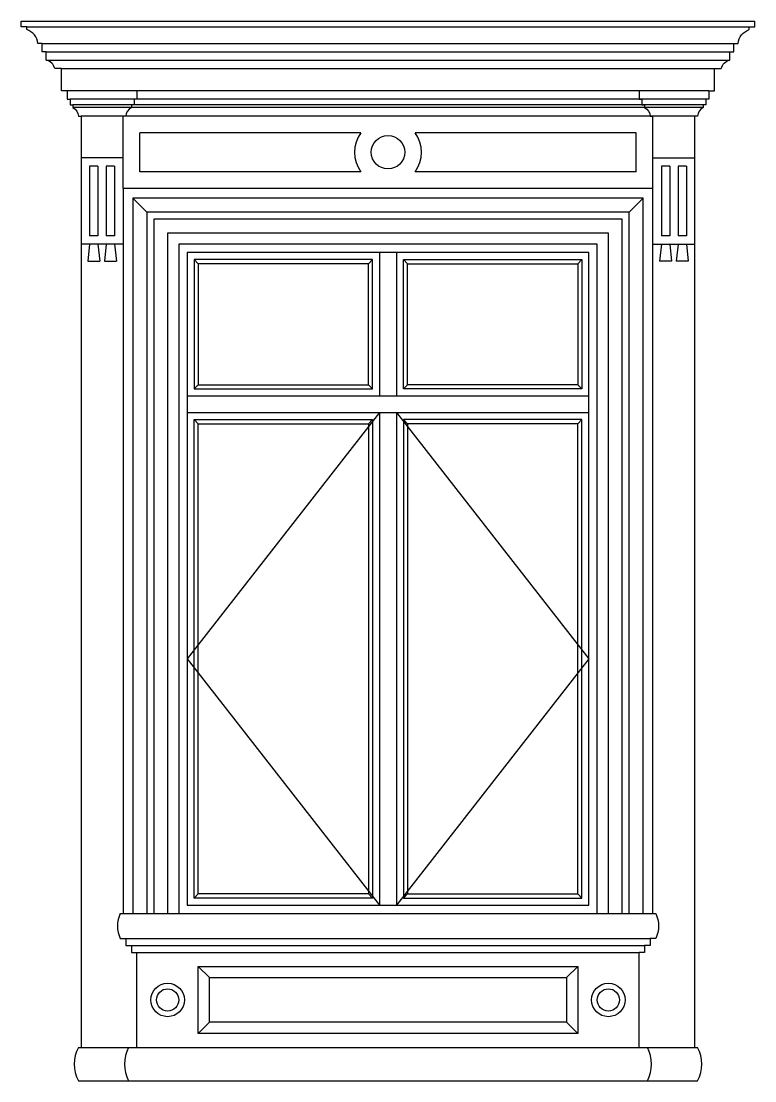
# Model space of a CAD drawing. Header units: metres. Extents: x 5682 to 7786, y 550 to 3590.
import ezdxf

# ---------------------------------------------------------------- set-up
doc = ezdxf.new("R2010")
doc.units = ezdxf.units.M
for name, color, linetype in [('3', 3, 'Continuous'), ('4', 4, 'Continuous'), ('7', 7, 'Continuous')]:
    doc.layers.add(name, color=color, linetype=linetype)

# ---------------------------------------------------------------- blocks, each defined once
blk = doc.blocks.new('TK-8')
at = {"layer": '3'}
for p, q in [((40, 3280), (40, 3030)), ((70, 3280), (40, 3280)), ((70, 3280), (70, 3030)), ((100, 3280), (100, 3030)), ((130, 3280), (100, 3280)), ((130, 3280), (130, 3030)), ((2090, 3280), (2090, 3030)), ((2120, 3280), (2090, 3280)), ((2120, 3280), (2120, 3030)), ((2150, 3280), (2150, 3030)), ((2180, 3280), (2150, 3280)), ((2180, 3280), (2180, 3030)), ((245, 3115), (195, 3165)), ((1975, 3115), (2025, 3165)), ((70, 3030), (40, 3030)), ((130, 3030), (100, 3030)), ((2120, 3030), (2090, 3030)), ((2180, 3030), (2150, 3030)), ((40, 3000), (33.46, 2939.19)), ((70, 3000), (76.54, 2939.19)), ((100, 3000), (93.46, 2939.19)), ((130, 3000), (136.54, 2939.19)), ((2090, 3000), (2083.46, 2939.19)), ((2120, 3000), (2126.54, 2939.19)), ((2150, 3000), (2143.46, 2939.19)), ((2180, 3000), (2186.54, 2939.19)), ((33.46, 2939.19), (76.54, 2939.19)), ((93.46, 2939.19), (136.54, 2939.19)), ((430, 2930), (415, 2945)), ((1040, 2930), (1055, 2945)), ((1180, 2930), (1165, 2945)), ((1790, 2930), (1805, 2945)), ((2126.54, 2939.19), (2083.46, 2939.19)), ((2186.54, 2939.19), (2143.46, 2939.19)), ((430, 2496.31), (415, 2481.31)), ((1790, 2496.31), (1805, 2481.31)), ((1080, 2396.31), (390, 1513.16)), ((1140, 2396.31), (1830, 1513.16)), ((430, 2356.31), (415, 2371.31)), ((1040, 2356.31), (1055, 2371.31)), ((1180, 2356.31), (1165, 2371.31)), ((1790, 2356.31), (1805, 2371.31)), ((390, 1513.16), (1080, 630)), ((1830, 1513.16), (1140, 630)), ((430, 670), (415, 655)), ((1040, 670), (1055, 655)), ((1180, 670), (1165, 655)), ((1790, 670), (1805, 655)), ((470, 370), (430, 410)), ((1750, 370), (1790, 410)), ((470, 210), (430, 170)), ((1750, 210), (1790, 170))]:
    blk.add_line(p, q, dxfattribs=at)
for points in [[(1975, 600), (1975, 3115), (245, 3115), (245, 600)], [(1900, 600), (1900, 3040), (320, 3040), (320, 600)], [(1040, 2496.31), (1040, 2930), (430, 2930), (430, 2496.31), (1040, 2496.31), (1055, 2481.31), (1055, 2945), (415, 2945), (415, 2481.31), (1055, 2481.31)], [(1180, 2496.31), (1180, 2930), (1790, 2930), (1790, 2496.31), (1180, 2496.31), (1165, 2481.31), (1165, 2945), (1805, 2945), (1805, 2481.31), (1165, 2481.31)]]:
    blk.add_lwpolyline(points, dxfattribs=at)
for points in [[(1055, 655), (415, 655), (415, 2371.31), (1055, 2371.31), (1055, 655)], [(1040, 670), (430, 670), (430, 2356.31), (1040, 2356.31), (1040, 670)], [(1165, 655), (1805, 655), (1805, 2371.31), (1165, 2371.31), (1165, 655)], [(1180, 670), (1790, 670), (1790, 2356.31), (1180, 2356.31), (1180, 670)]]:
    blk.add_lwpolyline(points, close=True, dxfattribs=at)
for centre, radius in [((320, 290), 60), ((1900, 290), 60), ((320, 290), 40), ((1900, 290), 40)]:
    blk.add_circle(centre, radius, dxfattribs=at)
at = {"layer": '4'}
for p, q in [((-205, 3800), (2425, 3800)), ((-60, 3630), (2280, 3630)), ((2260, 3550), (-40, 3550)), ((10, 3460), (10, 120)), ((2210, 3460), (10, 3460)), ((160, 3200), (160, 3460)), ((2060, 3200), (2060, 3460)), ((2210, 120), (2210, 3460)), ((160, 3310), (10, 3310)), ((2060, 3310), (2210, 3310)), ((160, 3000), (10, 3000)), ((2060, 3000), (2210, 3000)), ((150, 600), (2070, 600)), ((170, 510), (2050, 510)), ((210, 460), (2010, 460)), ((210, 120), (210, 460)), ((2010, 120), (2010, 460)), ((0, 120), (2220, 120)), ((0, 0), (2220, 0))]:
    blk.add_line(p, q, dxfattribs=at)
for points in [[(-40, 3550), (-60, 3550), (-60, 3630), (-85, 3630, 0.32), (-115, 3660), (-115, 3690), (-130, 3690), (-130, 3720), (-145, 3720, 0.29), (-185, 3770), (-185, 3780), (-205, 3780), (-205, 3800)], [(2260, 3550), (2280, 3550), (2280, 3630), (2305, 3630, -0.32), (2335, 3660), (2335, 3690), (2350, 3690), (2350, 3720), (2365, 3720, -0.29), (2405, 3770), (2405, 3780), (2425, 3780), (2425, 3800)], [(-40, 3550), (-40, 3520), (-30, 3520), (-30, 3500), (-20, 3500), (-20, 3490, -0.29), (0, 3460), (10, 3460)], [(210, 3550), (210, 3520), (200, 3520), (200, 3500), (190, 3500), (190, 3490, 0.29), (170, 3460), (160, 3460)], [(2010, 3550), (2010, 3520), (2020, 3520), (2020, 3500), (2030, 3500), (2030, 3490, -0.29), (2050, 3460), (2060, 3460)], [(2260, 3550), (2260, 3520), (2250, 3520), (2250, 3500), (2240, 3500), (2240, 3490, 0.29), (2220, 3460), (2210, 3460)], [(150, 600, 0.22), (150, 510), (170, 510), (170, 485), (190, 485), (190, 460), (210, 460)], [(2070, 600, -0.22), (2070, 510), (2050, 510), (2050, 485), (2030, 485), (2030, 460), (2010, 460)]]:
    blk.add_lwpolyline(points, format="xyb", dxfattribs=at)
for points in [[(2060, 600), (2060, 3200), (160, 3200), (160, 600)], [(1860, 600), (1860, 3000), (360, 3000), (360, 600)]]:
    blk.add_lwpolyline(points, dxfattribs=at)
blk.add_lwpolyline([(430, 170), (430, 410), (1790, 410), (1790, 170)], close=True, dxfattribs=at)
for centre, start, end in [((112.5, 60), 151.93, 208.07), ((292.5, 60), 151.93, 208.07), ((1927.5, 60), 331.93, 28.07), ((2107.5, 60), 331.93, 28.07)]:
    blk.add_arc(centre, 127.5, start, end, dxfattribs=at)
at = {"layer": '7'}
for p, q in [((-185, 3780), (2405, 3780)), ((-130, 3720), (2350, 3720)), ((-115, 3690), (2335, 3690)), ((-115, 3660), (2335, 3660)), ((2250, 3520), (-30, 3520)), ((2240, 3500), (-20, 3500)), ((2240, 3490), (-20, 3490)), ((1012.53, 3400), (220, 3400)), ((220, 3260), (220, 3400)), ((2000, 3400), (1207.47, 3400)), ((2000, 3260), (2000, 3400)), ((1012.53, 3260), (220, 3260)), ((2000, 3260), (1207.47, 3260)), ((1080, 2970), (1080, 2456.31)), ((1140, 2970), (1140, 2456.31)), ((390, 2456.31), (1830, 2456.31)), ((390, 2396.31), (1830, 2396.31)), ((1080, 2396.31), (1080, 630)), ((1140, 2396.31), (1140, 630)), ((190, 485), (2030, 485))]:
    blk.add_line(p, q, dxfattribs=at)
for points in [[(2025, 600), (2025, 3165), (195, 3165), (195, 600)], [(1950, 600), (1950, 3090), (270, 3090), (270, 600)]]:
    blk.add_lwpolyline(points, dxfattribs=at)
for points in [[(1830, 630), (1830, 2970), (390, 2970), (390, 630), (1830, 630)], [(470, 210), (470, 370), (1750, 370), (1750, 210)]]:
    blk.add_lwpolyline(points, close=True, dxfattribs=at)
blk.add_circle((1110, 3330), 60, dxfattribs=at)
for start, end in [(144.31, 215.69), (324.31, 35.69)]:
    blk.add_arc((1110, 3330), 120, start, end, dxfattribs=at)

msp = doc.modelspace()

# ---------------------------------------------------------------- block references
at = {"layer": '3', "xscale": 0.8, "yscale": 0.8, "zscale": 0.8}
msp.add_blockref('TK-8', (5845.9, 549.88), dxfattribs=at)

doc.saveas('drawing.dxf')
